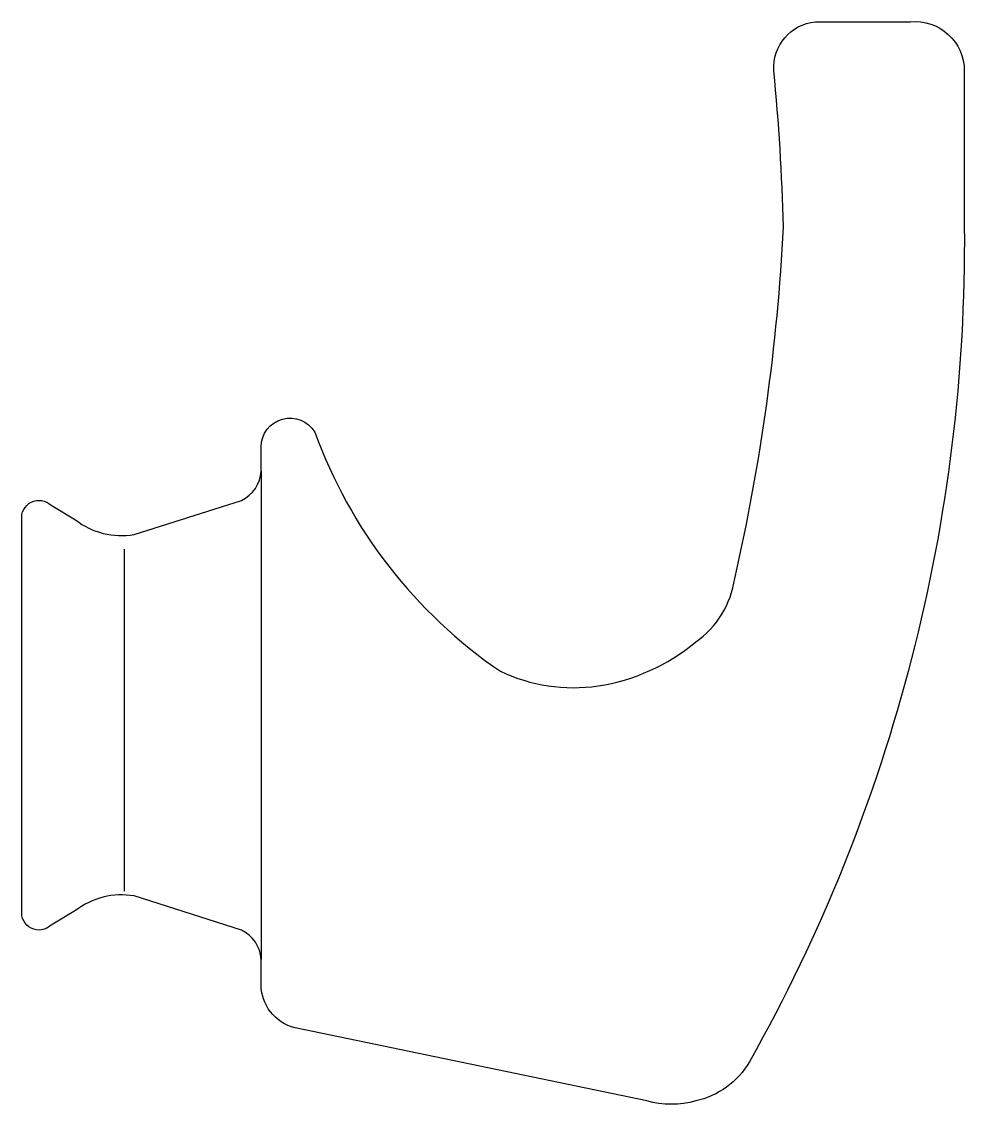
# Model space of a CAD drawing. Extents: x -831.575 to -831.479, y 502.088 to 502.199.
import ezdxf

# ---------------------------------------------------------------- set-up
doc = ezdxf.new("R2010")
doc.units = 0
doc.header["$LTSCALE"] = 50
doc.header["$MEASUREMENT"] = 0
doc.layers.add('A-PECAS', color=2, linetype='CONTINUOUS')

msp = doc.modelspace()

# ---------------------------------------------------------------- linework, layer by layer
at = {"layer": 'A-PECAS'}
msp.add_lwpolyline([(-831.55073, 502.10314, 0.275903), (-831.55273, 502.10614), (-831.56373, 502.10964, 0.208681), (-831.56973, 502.10814), (-831.57223, 502.10664, -0.705549), (-831.57523, 502.10814), (-831.57523, 502.12814), (-831.57523, 502.14814, -0.705549), (-831.57223, 502.14964), (-831.56973, 502.14814, 0.208681), (-831.56373, 502.14664), (-831.55273, 502.15014, 0.275903), (-831.55073, 502.15314), (-831.55073, 502.15564, -0.754301), (-831.54523, 502.15714, 0.157234), (-831.52623, 502.13264, 0.146769), (-831.51623, 502.13114, 0.13656), (-831.50623, 502.13564, 0.206627), (-831.50223, 502.14214, 0.042866), (-831.49723, 502.17814, 0.016593), (-831.49823, 502.19414, -0.407013), (-831.49396, 502.19914), (-831.48423, 502.19914, -0.442551), (-831.47873, 502.19414), (-831.47873, 502.17814, -0.131086), (-831.50073, 502.09264, -0.206591), (-831.50623, 502.08864, -0.135808), (-831.51123, 502.08864), (-831.54723, 502.09614, -0.35312), (-831.55073, 502.10064)], format="xyb", close=True, dxfattribs=at)
msp.add_lwpolyline([(-831.55073, 502.15314), (-831.55073, 502.12814), (-831.55073, 502.10314, 0.35312)], format="xyb", dxfattribs=at)
at = {"layer": 'A-PECAS', "color": 1}
msp.add_lwpolyline([(-831.56473, 502.11014), (-831.56473, 502.14514)], dxfattribs=at)

doc.saveas('drawing.dxf')
